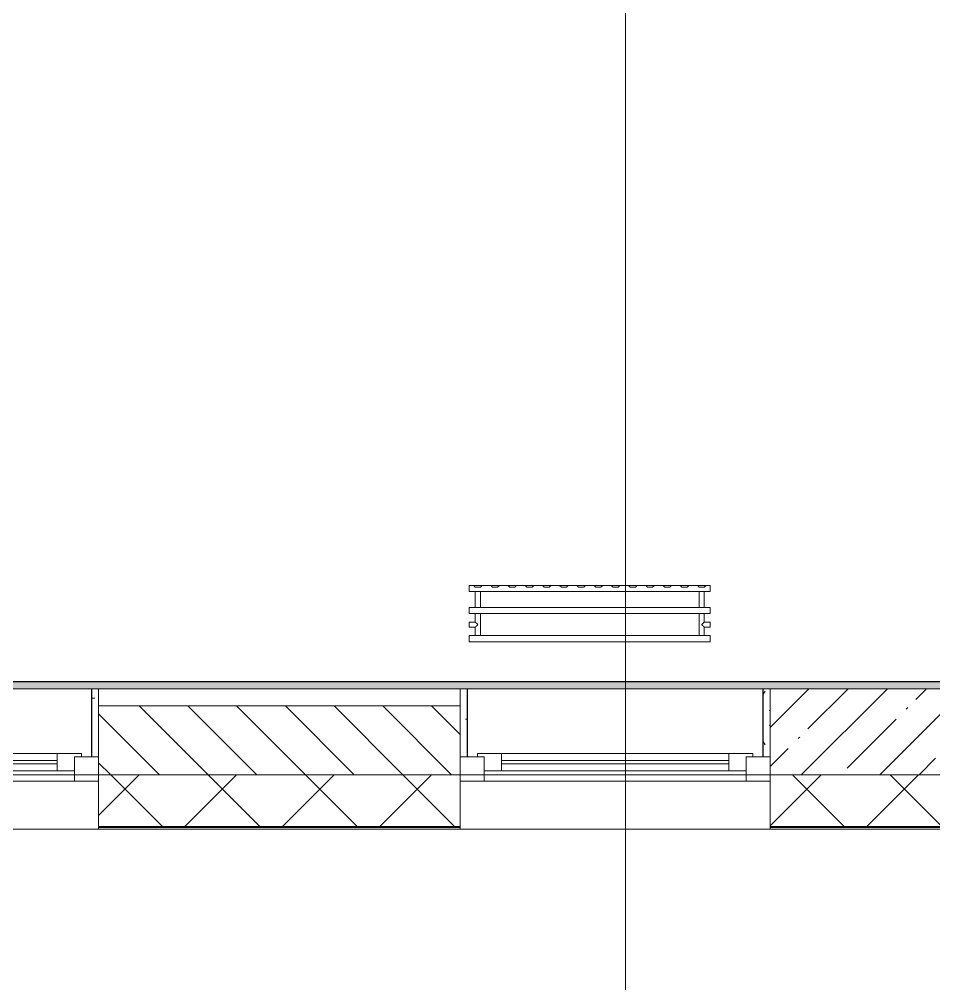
# Model space of a CAD drawing. Header units: millimetres. Extents: x -1113 to 415037, y -3642 to 354837.
# Drawn here: x 386077 to 388732, y -706 to 2093 of the extents above; entities that cross this region are included whole.
import ezdxf

# ---------------------------------------------------------------- set-up
doc = ezdxf.new("R2010")
doc.units = ezdxf.units.MM
for name, color, linetype, lineweight in [('A-FLOR', 7, 'Continuous', 9), ('A-GLAZ', 7, 'Continuous', 9), ('A-GLAZ-1', 7, 'Continuous', 5), ('A-WALL', 7, 'Continuous', 5), ('I-WALL', 7, 'Continuous', 5), ('S-COLS', 7, 'Continuous', 9), ('S-COLS-1', 7, 'Continuous', 5), ('Оси', 7, 'Continuous', 9)]:
    doc.layers.add(name, color=color, linetype=linetype, lineweight=lineweight)
for name, color, linetype, lineweight, true_color in [('A-WALL-1', 9, 'Continuous', 5, 0x808080), ('A-WALL-FNSH-1', 9, 'Continuous', 5, 0x808080), ('M-EQPM-1', 7, 'Continuous', 9, 0xb2b2b2)]:
    doc.layers.add(name, color=color, linetype=linetype, lineweight=lineweight, true_color=true_color)
pattern_1 = [(0, (289227.4, 1e-08), (243.84, 60.96), [20.117, -162.763, 20.117, -162.763, -975.36]), (0, (289227.4, 1e-08), (243.84, 60.96), [-365.76, 20.117, -345.643, 20.117, -162.763, -426.72]), (0, (289227.4, 1e-08), (243.84, 60.96), [-914.4, 20.117, -101.803, 20.117, -284.683]), (120, (289318.84, 30.48), (-174.71291, 180.691634), [20.117, -162.763, 20.117, -162.763, -975.36]), (120, (289318.84, 30.48), (-174.71291, 180.691634), [-365.76, 20.117, -345.643, 20.117, -162.763, -426.72]), (120, (289318.84, 30.48), (-174.71291, 180.691634), [-914.4, 20.117, -101.803, 20.117, -284.683]), (240, (289349.32, 152.4), (-69.12709, -241.651634), [20.117, -162.763, 20.117, -162.763, -975.36]), (240, (289349.32, 152.4), (-69.12709, -241.651634), [-365.76, 20.117, -345.643, 20.117, -162.763, -426.72]), (240, (289349.32, 152.4), (-69.12709, -241.651634), [-914.4, 20.117, -101.803, 20.117, -284.683])]

# ---------------------------------------------------------------- blocks, each defined once
blk = doc.blocks.new('BSC_Колонна _Прямоугольная - 250х900-23282983-Объем проектирования 3 этажа')
at = {"layer": 'S-COLS-1'}
h = blk.add_hatch(dxfattribs=at)
h.set_pattern_fill('FP_91', color=256, style=0, pattern_type=2)
h.set_pattern_definition([(45, (-99480, -25), (-114.04925, 114.04925), []), (45, (-99365.95, -25), (-114.04925, 114.04925), [201.613, -40.323, 6.706, -33.617])])
h.paths.add_polyline_path([(225.7, -125), (450, -125), (450, 125), (-450, 125), (-450, -125)])
for p, q in [((450, 125), (-450, 125)), ((-450, 125), (-450, -125)), ((450, -125), (450, 125)), ((-450, -125), (450, -125))]:
    blk.add_line(p, q, dxfattribs=at)
blk = doc.blocks.new('120_Окно_СКБ_2Ст_Фрамуга сверху - 120_Окно_СКБ_2Ст_2300х2500_h_ ДОО-19727959-Объем проектирования 3 этажа')
at = {"layer": 'A-GLAZ'}
for p, q in [((-1150, -127), (-1150, -57)), ((-1150, -57), (-1080, -57)), ((-1080, -57), (-1080, -127)), ((520, -127), (520, -57)), ((520, -57), (590, -57)), ((590, -57), (590, -127)), ((1080, -127), (1080, -57)), ((1080, -57), (1150, -57)), ((1150, -57), (1150, -127)), ((520, -87), (-1080, -87)), ((-1080, -87), (-1080, -127)), ((-1030, -137), (-1030, -87)), ((470, -137), (470, -87)), ((520, -127), (520, -87)), ((1080, -87), (590, -87)), ((590, -87), (590, -127)), ((640, -137), (640, -87)), ((1030, -137), (1030, -87)), ((1080, -127), (1080, -87)), ((-1080, -127), (-1150, -127)), ((-1080, -127), (-1100, -127)), ((-1100, -127), (-1100, -137)), ((-1100, -137), (540, -137)), ((540, -137), (-1100, -137)), ((590, -127), (520, -127)), ((540, -127), (520, -127)), ((540, -137), (540, -127)), ((590, -127), (570, -127)), ((570, -127), (570, -137)), ((570, -137), (1100, -137)), ((1100, -137), (570, -137)), ((1150, -127), (1080, -127)), ((1100, -127), (1080, -127)), ((1100, -137), (1100, -127))]:
    blk.add_line(p, q, dxfattribs=at)
at = {"layer": 'A-GLAZ-1'}
for p, q in [((1150, -57), (-1150, -57)), ((-1080, -57), (1080, -57)), ((-1030, -107), (470, -107)), ((640, -107), (1030, -107)), ((-1130, -127), (-1100, -127)), ((470, -117), (-1030, -117)), ((540, -127), (570, -127)), ((540, -127), (570, -127)), ((1030, -117), (640, -117)), ((1100, -127), (1130, -127))]:
    blk.add_line(p, q, dxfattribs=at)
blk = doc.blocks.new('120_Окно_СКБ_1Ст - 120_Окно_СКБ_1Ст 900х2500_h_ с форточкой-V552-Объем проектирования 3 этажа')
at = {"layer": 'A-GLAZ'}
for p, q in [((-450, -127), (-450, -57)), ((-450, -57), (-380, -57)), ((-380, -57), (-380, -127)), ((380, -127), (380, -57)), ((380, -57), (450, -57)), ((450, -57), (450, -127)), ((380, -87), (-380, -87)), ((-380, -87), (-380, -127)), ((-330, -137), (-330, -87)), ((330, -137), (330, -87)), ((380, -127), (380, -87)), ((-380, -127), (-450, -127)), ((-380, -127), (-400, -127)), ((-400, -127), (-400, -137)), ((-400, -137), (400, -137)), ((400, -137), (-400, -137)), ((450, -127), (380, -127)), ((400, -127), (380, -127)), ((400, -137), (400, -127))]:
    blk.add_line(p, q, dxfattribs=at)
at = {"layer": 'A-GLAZ-1'}
for p, q in [((450, -57), (-450, -57)), ((-330, -107), (330, -107)), ((-430, -127), (-400, -127)), ((330, -117), (-330, -117)), ((400, -127), (430, -127))]:
    blk.add_line(p, q, dxfattribs=at)
blk = doc.blocks.new('radiator_prado_classic_z_tip_30_po exemplyaru - Classic Z Тип 30-300-V692-Объем проектирования 3 этажа')
at = {"layer": 'M-EQPM-1'}
for p, q in [((0, 228), (0, 210)), ((700, 228), (0, 228)), ((0, 210), (0, 228)), ((0, 228), (12.5, 228)), ((12.5, 228), (37.5, 228)), ((37.5, 228), (12.5, 228)), ((12.5, 228), (37.5, 228)), ((12.5, 228), (17.5, 223)), ((12.5, 228), (17.5, 223)), ((32.5, 223), (37.5, 228)), ((37.5, 228), (32.5, 223)), ((37.5, 228), (62.5, 228)), ((62.5, 228), (87.5, 228)), ((87.5, 228), (62.5, 228)), ((62.5, 228), (87.5, 228)), ((62.5, 228), (67.5, 223)), ((62.5, 228), (67.5, 223)), ((82.5, 223), (87.5, 228)), ((87.5, 228), (82.5, 223)), ((87.5, 228), (112.5, 228)), ((112.5, 228), (137.5, 228)), ((137.5, 228), (112.5, 228)), ((112.5, 228), (137.5, 228)), ((112.5, 228), (117.5, 223)), ((112.5, 228), (117.5, 223)), ((132.5, 223), (137.5, 228)), ((137.5, 228), (132.5, 223)), ((137.5, 228), (162.5, 228)), ((162.5, 228), (187.5, 228)), ((187.5, 228), (162.5, 228)), ((162.5, 228), (187.5, 228)), ((162.5, 228), (167.5, 223)), ((162.5, 228), (167.5, 223)), ((182.5, 223), (187.5, 228)), ((187.5, 228), (182.5, 223)), ((189.8, 228), (212.5, 228)), ((212.5, 228), (237.5, 228)), ((237.5, 228), (212.5, 228)), ((212.5, 228), (237.5, 228)), ((212.5, 228), (217.5, 223)), ((212.5, 228), (217.5, 223)), ((232.5, 223), (237.5, 228)), ((237.5, 228), (232.5, 223)), ((237.5, 228), (262.5, 228)), ((262.5, 228), (287.5, 228)), ((287.5, 228), (262.5, 228)), ((262.5, 228), (287.5, 228)), ((262.5, 228), (267.5, 223)), ((262.5, 228), (267.5, 223)), ((282.5, 223), (287.5, 228)), ((287.5, 228), (282.5, 223)), ((287.5, 228), (312.5, 228)), ((312.5, 228), (337.5, 228)), ((337.5, 228), (312.5, 228)), ((312.5, 228), (337.5, 228)), ((312.5, 228), (317.5, 223)), ((312.5, 228), (317.5, 223)), ((332.5, 223), (337.5, 228)), ((337.5, 228), (332.5, 223)), ((337.5, 228), (362.5, 228)), ((362.5, 228), (387.5, 228)), ((387.5, 228), (362.5, 228)), ((362.5, 228), (387.5, 228)), ((362.5, 228), (367.5, 223)), ((362.5, 228), (367.5, 223)), ((382.5, 223), (387.5, 228)), ((387.5, 228), (382.5, 223)), ((387.5, 228), (412.5, 228)), ((412.5, 228), (437.5, 228)), ((437.5, 228), (412.5, 228)), ((412.5, 228), (437.5, 228)), ((412.5, 228), (417.5, 223)), ((412.5, 228), (417.5, 223)), ((432.5, 223), (437.5, 228)), ((437.5, 228), (432.5, 223)), ((437.5, 228), (461.7, 228)), ((462.5, 228), (487.5, 228)), ((487.5, 228), (462.5, 228)), ((462.5, 228), (487.5, 228)), ((462.5, 228), (467.5, 223)), ((462.5, 228), (467.5, 223)), ((482.5, 223), (487.5, 228)), ((487.5, 228), (482.5, 223)), ((487.5, 228), (512.5, 228)), ((512.5, 228), (537.5, 228)), ((537.5, 228), (512.5, 228)), ((512.5, 228), (537.5, 228)), ((512.5, 228), (517.5, 223)), ((512.5, 228), (517.5, 223)), ((532.5, 223), (537.5, 228)), ((537.5, 228), (532.5, 223)), ((537.5, 228), (562.5, 228)), ((562.5, 228), (587.5, 228)), ((587.5, 228), (562.5, 228)), ((562.5, 228), (587.5, 228)), ((562.5, 228), (567.5, 223)), ((562.5, 228), (567.5, 223)), ((582.5, 223), (587.5, 228)), ((587.5, 228), (582.5, 223)), ((587.5, 228), (612.5, 228)), ((612.5, 228), (637.5, 228)), ((637.5, 228), (612.5, 228)), ((612.5, 228), (637.5, 228)), ((612.5, 228), (617.5, 223)), ((612.5, 228), (617.5, 223)), ((632.5, 223), (637.5, 228)), ((637.5, 228), (632.5, 223)), ((637.5, 228), (662.5, 228)), ((662.5, 228), (687.5, 228)), ((687.5, 228), (662.5, 228)), ((662.5, 228), (687.5, 228)), ((662.5, 228), (667.5, 223)), ((662.5, 228), (667.5, 223)), ((682.5, 223), (687.5, 228)), ((687.5, 228), (682.5, 223)), ((687.5, 228), (700, 228)), ((700, 210), (700, 228)), ((700, 228), (700, 210)), ((0, 210), (700, 210)), ((17.8, 210), (0, 210)), ((32.5, 223), (17.5, 223)), ((17.5, 223), (32.5, 223)), ((17.5, 210), (17.5, 164)), ((17.5, 210), (17.5, 164)), ((17.8, 210), (17.5, 210)), ((17.5, 210), (17.8, 210)), ((17.8, 210), (17.5, 210)), ((17.5, 210), (32.5, 210)), ((32.2, 210), (17.8, 210)), ((17.8, 210), (18.5, 210)), ((26.9, 210), (17.8, 210)), ((18.5, 210), (19.7, 210)), ((19.7, 210), (21.2, 210)), ((21.2, 210), (23.1, 210)), ((23.1, 210), (25, 210)), ((25, 210), (26.9, 210)), ((26.9, 210), (28.7, 210)), ((32.2, 210), (26.9, 210)), ((28.7, 210), (30.3, 210)), ((30.3, 210), (31.5, 210)), ((31.5, 210), (32.2, 210)), ((32.5, 210), (32.2, 210)), ((32.2, 210), (32.5, 210)), ((32.5, 210), (32.2, 210)), ((667.8, 210), (32.2, 210)), ((32.5, 164), (32.5, 210)), ((32.5, 164), (32.5, 210)), ((82.5, 223), (67.5, 223)), ((67.5, 223), (82.5, 223)), ((132.5, 223), (117.5, 223)), ((117.5, 223), (132.5, 223)), ((182.5, 223), (167.5, 223)), ((167.5, 223), (182.5, 223)), ((232.5, 223), (217.5, 223)), ((217.5, 223), (232.5, 223)), ((282.5, 223), (267.5, 223)), ((267.5, 223), (282.5, 223)), ((332.5, 223), (317.5, 223)), ((317.5, 223), (332.5, 223)), ((382.5, 223), (367.5, 223)), ((367.5, 223), (382.5, 223)), ((432.5, 223), (417.5, 223)), ((417.5, 223), (432.5, 223)), ((482.5, 223), (467.5, 223)), ((467.5, 223), (482.5, 223)), ((532.5, 223), (517.5, 223)), ((517.5, 223), (532.5, 223)), ((582.5, 223), (567.5, 223)), ((567.5, 223), (582.5, 223)), ((632.5, 223), (617.5, 223)), ((617.5, 223), (632.5, 223)), ((682.5, 223), (667.5, 223)), ((667.5, 223), (682.5, 223)), ((667.5, 210), (667.5, 164)), ((667.5, 210), (667.5, 164)), ((667.8, 210), (667.5, 210)), ((667.5, 210), (682.5, 210)), ((667.8, 210), (667.5, 210)), ((667.5, 210), (667.8, 210)), ((682.2, 210), (667.8, 210)), ((668.5, 210), (667.8, 210)), ((667.8, 210), (669.7, 210)), ((671.2, 210), (668.5, 210)), ((669.7, 210), (675, 210)), ((676.9, 210), (671.2, 210)), ((675, 210), (682.2, 210)), ((682.2, 210), (676.9, 210)), ((682.5, 210), (682.2, 210)), ((682.5, 210), (682.2, 210)), ((682.2, 210), (682.5, 210)), ((700, 210), (682.2, 210)), ((682.5, 164), (682.5, 210)), ((682.5, 164), (682.5, 210)), ((700, 164), (0, 164)), ((0, 164), (0, 146)), ((0, 146), (0, 164)), ((0, 164), (17.8, 164)), ((0, 146), (700, 146)), ((18.5, 146), (0, 146)), ((17.8, 164), (17.5, 164)), ((17.5, 164), (17.8, 164)), ((17.8, 164), (17.5, 164)), ((17.5, 164), (32.5, 164)), ((17.5, 146), (17.5, 121.5)), ((17.5, 146), (17.5, 121.5)), ((17.5, 146), (18.5, 146)), ((18.5, 146), (17.5, 146)), ((17.5, 146), (18.5, 146)), ((32.5, 146), (17.5, 146)), ((32.2, 164), (17.8, 164)), ((17.8, 164), (25, 164)), ((21.2, 164), (17.8, 164)), ((18.5, 146), (32.2, 146)), ((19.7, 146), (18.5, 146)), ((18.5, 146), (23.1, 146)), ((21.2, 146), (19.7, 146)), ((23.1, 146), (21.2, 146)), ((26.9, 164), (21.2, 164)), ((25, 146), (23.1, 146)), ((23.1, 146), (26.9, 146)), ((25, 164), (26.9, 164)), ((26.9, 146), (25, 146)), ((26.9, 164), (28.7, 164)), ((32.2, 164), (26.9, 164)), ((28.7, 146), (26.9, 146)), ((26.9, 146), (32.2, 146)), ((28.7, 164), (30.3, 164)), ((30.3, 146), (28.7, 146)), ((30.3, 164), (32.2, 164)), ((31.5, 146), (30.3, 146)), ((32.2, 146), (31.5, 146)), ((32.5, 164), (32.2, 164)), ((32.2, 164), (32.5, 164)), ((32.5, 164), (32.2, 164)), ((32.2, 164), (667.8, 164)), ((32.2, 146), (32.5, 146)), ((32.5, 146), (32.2, 146)), ((32.2, 146), (32.5, 146)), ((667.8, 146), (32.2, 146)), ((32.5, 82), (32.5, 146)), ((32.5, 82), (32.5, 146)), ((667.8, 164), (667.5, 164)), ((667.5, 164), (682.5, 164)), ((667.8, 164), (667.5, 164)), ((667.5, 164), (667.8, 164)), ((667.5, 146), (667.5, 82)), ((667.5, 146), (667.5, 82)), ((667.5, 146), (667.8, 146)), ((682.5, 146), (667.5, 146)), ((667.5, 146), (667.8, 146)), ((667.8, 146), (667.5, 146)), ((668.5, 164), (667.8, 164)), ((668.5, 164), (667.8, 164)), ((667.8, 164), (678.7, 164)), ((667.8, 146), (673.1, 146)), ((667.8, 146), (681.5, 146)), ((681.5, 146), (667.8, 146)), ((669.7, 164), (668.5, 164)), ((682.2, 164), (668.5, 164)), ((673.1, 164), (669.7, 164)), ((676.9, 164), (673.1, 164)), ((673.1, 146), (675, 146)), ((675, 146), (676.9, 146)), ((682.2, 164), (676.9, 164)), ((676.9, 146), (681.5, 146)), ((678.7, 164), (681.5, 164)), ((681.5, 164), (682.2, 164)), ((681.5, 146), (682.5, 146)), ((681.5, 146), (682.5, 146)), ((682.5, 146), (681.5, 146)), ((700, 146), (681.5, 146)), ((682.5, 164), (682.2, 164)), ((682.5, 164), (682.2, 164)), ((682.2, 164), (682.5, 164)), ((682.2, 164), (700, 164)), ((682.5, 121.5), (682.5, 146)), ((682.5, 121.5), (682.5, 146)), ((700, 146), (700, 164)), ((700, 164), (700, 146)), ((17.5, 121.5), (0, 121.5)), ((17.5, 121.5), (0, 121.5)), ((0, 121.5), (0, 120.5)), ((0, 106.5), (0, 121.5)), ((0, 120.5), (0, 107.5)), ((0, 120.5), (0, 119.3)), ((0, 114), (0, 120.5)), ((0, 120.5), (0, 120.5)), ((0, 119.3), (0, 117.8)), ((0, 117.8), (0, 114)), ((0, 114), (0, 110.3)), ((0, 107.5), (0, 114)), ((700, 121.5), (682.5, 121.5)), ((700, 121.5), (682.5, 121.5)), ((700, 121.5), (700, 106.5)), ((700, 120.5), (700, 121.5)), ((700, 121.5), (700, 120.5)), ((700, 120.5), (700, 121.5)), ((700, 107.5), (700, 120.5)), ((700, 120.5), (700, 107.5)), ((700, 112.1), (700, 120.5)), ((700, 107.5), (700, 112.1)), ((0, 110.3), (0, 108.7)), ((0, 108.7), (0, 107.5)), ((0, 107.5), (0, 106.5)), ((0, 107.5), (0, 107.5)), ((0, 106.5), (17.5, 106.5)), ((0, 106.5), (17.5, 106.5)), ((17.5, 106.5), (17.5, 82)), ((17.5, 106.5), (17.5, 82)), ((682.5, 82), (682.5, 106.5)), ((682.5, 106.5), (700, 106.5)), ((682.5, 82), (682.5, 106.5)), ((682.5, 106.5), (700, 106.5)), ((700, 106.5), (700, 107.5)), ((700, 107.5), (700, 106.5)), ((700, 106.5), (700, 107.5)), ((700, 82), (0, 82)), ((0, 82), (0, 64)), ((0, 64), (0, 82)), ((0, 82), (18.5, 82)), ((700, 64), (0, 64)), ((0, 64), (700, 64)), ((18.5, 82), (17.5, 82)), ((17.5, 82), (18.5, 82)), ((18.5, 82), (17.5, 82)), ((17.5, 82), (32.5, 82)), ((19.7, 82), (18.5, 82)), ((18.5, 82), (25, 82)), ((21.2, 82), (18.5, 82)), ((21.2, 82), (19.7, 82)), ((23.1, 82), (21.2, 82)), ((25, 82), (21.2, 82)), ((32.2, 82), (23.1, 82)), ((25, 82), (32.2, 82)), ((28.7, 82), (25, 82)), ((32.2, 82), (28.7, 82)), ((32.5, 82), (32.2, 82)), ((32.2, 82), (32.5, 82)), ((32.5, 82), (32.2, 82)), ((32.2, 82), (667.8, 82)), ((667.8, 82), (667.5, 82)), ((667.5, 82), (682.5, 82)), ((667.8, 82), (667.5, 82)), ((667.5, 82), (667.8, 82)), ((668.5, 82), (667.8, 82)), ((681.5, 82), (667.8, 82)), ((667.8, 82), (671.2, 82)), ((675, 82), (668.5, 82)), ((671.2, 82), (675, 82)), ((678.7, 82), (675, 82)), ((675, 82), (678.7, 82)), ((681.5, 82), (678.7, 82)), ((678.7, 82), (680.3, 82)), ((680.3, 82), (681.5, 82)), ((682.5, 82), (681.5, 82)), ((682.5, 82), (681.5, 82)), ((681.5, 82), (682.5, 82)), ((681.5, 82), (700, 82)), ((700, 64), (700, 82)), ((700, 82), (700, 64))]:
    blk.add_line(p, q, dxfattribs=at)
for points, knots in [([(18.5, 120.5), (18.4, 120.6), (18.3, 120.7), (18.1, 120.9), (17.9, 121.1), (17.8, 121.2), (17.7, 121.3), (17.5, 121.5), (17.5, 121.5), (17.5, 121.5)], [0.7142857, 0.7142857, 0.7142857, 0.7142857, 0.75, 0.7857143, 0.8214286, 0.8571429, 0.8928571, 0.9285714, 1, 1, 1, 1]), ([(17.5, 121.5), (17.5, 121.5), (17.5, 121.5), (17.7, 121.3), (17.8, 121.2), (17.9, 121.1), (18.1, 120.9), (18.3, 120.7), (18.4, 120.6), (18.5, 120.5)], [0, 0, 0, 0, 0.0714286, 0.1071429, 0.1428571, 0.1785714, 0.2142857, 0.25, 0.2857143, 0.2857143, 0.2857143, 0.2857143]), ([(17.5, 121.5), (17.5, 121.5), (17.5, 121.5), (17.7, 121.3), (17.8, 121.2), (17.9, 121.1), (18.1, 120.9), (18.3, 120.7), (18.4, 120.6), (18.5, 120.5)], [0, 0, 0, 0, 0.0714286, 0.1071429, 0.1428571, 0.1785714, 0.2142857, 0.25, 0.2857143, 0.2857143, 0.2857143, 0.2857143]), ([(25, 114), (24.5, 114.5), (23.6, 115.4), (22.4, 116.6), (21.6, 117.4), (21.1, 117.9), (20.8, 118.2), (20.5, 118.5), (20.2, 118.8), (19.8, 119.1), (19.6, 119.4), (19.3, 119.7), (19, 120), (18.7, 120.3), (18.5, 120.5), (18.3, 120.7), (18.1, 120.9), (17.9, 121.1), (17.8, 121.2), (17.7, 121.3), (17.5, 121.5), (17.5, 121.5), (17.5, 121.5)], [0, 0, 0, 0, 0.142857, 0.285714, 0.357143, 0.392857, 0.428571, 0.464286, 0.5, 0.535714, 0.571429, 0.607143, 0.642857, 0.678571, 0.714286, 0.75, 0.785714, 0.821429, 0.857143, 0.892857, 0.928571, 1, 1, 1, 1]), ([(17.5, 106.5), (17.5, 106.5), (17.5, 106.5), (17.7, 106.7), (17.8, 106.8), (17.9, 106.9), (18.1, 107.1), (18.3, 107.3), (18.5, 107.5), (18.7, 107.7), (19, 108), (19.3, 108.3), (19.6, 108.6), (19.8, 108.9), (20.3, 109.3), (20.7, 109.7), (21.1, 110.1), (21.6, 110.6), (22.4, 111.4), (23.6, 112.6), (24.5, 113.5), (25, 114)], [0, 0, 0, 0, 0.071429, 0.107143, 0.142857, 0.178571, 0.214286, 0.25, 0.285714, 0.321429, 0.357143, 0.392857, 0.428571, 0.464286, 0.5, 0.571429, 0.607143, 0.642857, 0.714286, 0.857143, 1, 1, 1, 1]), ([(22.1, 116.9), (21.9, 117.1), (21.6, 117.4), (21.1, 117.9), (20.8, 118.2), (20.5, 118.5), (20.2, 118.8), (19.9, 119.2), (19.7, 119.3), (19.6, 119.4)], [0.2857143, 0.2857143, 0.2857143, 0.2857143, 0.3571429, 0.3928571, 0.4285714, 0.4642857, 0.5, 0.5357143, 0.5714286, 0.5714286, 0.5714286, 0.5714286]), ([(19.6, 119.4), (19.7, 119.3), (19.9, 119.2), (20.3, 118.7), (20.6, 118.4), (20.8, 118.2)], [0.4285714, 0.4285714, 0.4285714, 0.4285714, 0.4642857, 0.5, 0.5714286, 0.5714286, 0.5714286, 0.5714286]), ([(19.6, 119.4), (19.7, 119.3), (19.8, 119.1), (20.3, 118.7), (20.7, 118.3), (21.1, 117.9), (21.6, 117.4), (21.9, 117.1), (22.1, 116.9)], [0.4285714, 0.4285714, 0.4285714, 0.4285714, 0.4642857, 0.5, 0.5714286, 0.6071429, 0.6428571, 0.7142857, 0.7142857, 0.7142857, 0.7142857]), ([(20.8, 118.2), (20.9, 118.1), (21.1, 117.9), (21.6, 117.4), (21.9, 117.1), (22.1, 116.9)], [0.5714286, 0.5714286, 0.5714286, 0.5714286, 0.6071429, 0.6428571, 0.7142857, 0.7142857, 0.7142857, 0.7142857]), ([(675, 114), (675.5, 114.5), (676.4, 115.4), (677.6, 116.6), (678.4, 117.4), (678.9, 117.9), (679.2, 118.2), (679.5, 118.5), (679.8, 118.8), (680.1, 119.2), (680.4, 119.4), (680.7, 119.7), (681, 120), (681.3, 120.3), (681.5, 120.5), (681.7, 120.7), (681.9, 120.9), (682.1, 121.1), (682.2, 121.2), (682.3, 121.3), (682.5, 121.5), (682.5, 121.5), (682.5, 121.5)], [0, 0, 0, 0, 0.142857, 0.285714, 0.357143, 0.392857, 0.428571, 0.464286, 0.5, 0.535714, 0.571429, 0.607143, 0.642857, 0.678571, 0.714286, 0.75, 0.785714, 0.821429, 0.857143, 0.892857, 0.928571, 1, 1, 1, 1]), ([(682.5, 106.5), (682.5, 106.5), (682.5, 106.5), (682.3, 106.7), (682.2, 106.8), (682.1, 106.9), (681.9, 107.1), (681.7, 107.3), (681.5, 107.5), (681.3, 107.7), (681, 108), (680.7, 108.3), (680.4, 108.6), (680.1, 108.8), (679.7, 109.3), (679.3, 109.7), (678.9, 110.1), (678.4, 110.6), (677.6, 111.4), (676.4, 112.6), (675.5, 113.5), (675, 114)], [0, 0, 0, 0, 0.071429, 0.107143, 0.142857, 0.178571, 0.214286, 0.25, 0.285714, 0.321429, 0.357143, 0.392857, 0.428571, 0.464286, 0.5, 0.571429, 0.607143, 0.642857, 0.714286, 0.857143, 1, 1, 1, 1]), ([(680.4, 119.4), (680.3, 119.3), (680.1, 119.2), (679.7, 118.7), (679.3, 118.3), (678.9, 117.9), (678.4, 117.4), (678.1, 117.1), (677.9, 116.9)], [0.4285714, 0.4285714, 0.4285714, 0.4285714, 0.4642857, 0.5, 0.5714286, 0.6071429, 0.6428571, 0.7142857, 0.7142857, 0.7142857, 0.7142857]), ([(680.4, 119.4), (680.3, 119.3), (680.1, 119.2), (679.7, 118.7), (679.3, 118.3), (678.9, 117.9), (678.4, 117.4), (678.1, 117.1), (677.9, 116.9)], [0.4285714, 0.4285714, 0.4285714, 0.4285714, 0.4642857, 0.5, 0.5714286, 0.6071429, 0.6428571, 0.7142857, 0.7142857, 0.7142857, 0.7142857]), ([(677.9, 116.9), (678.1, 117.1), (678.4, 117.4), (678.9, 117.9), (679.1, 118.1), (679.2, 118.2)], [0.2857143, 0.2857143, 0.2857143, 0.2857143, 0.3571429, 0.3928571, 0.4285714, 0.4285714, 0.4285714, 0.4285714]), ([(682.5, 121.5), (682.5, 121.5), (682.5, 121.5), (682.3, 121.3), (682.2, 121.2), (682.1, 121.1), (681.9, 120.9), (681.7, 120.7), (681.6, 120.6), (681.5, 120.5)], [0, 0, 0, 0, 0.0714286, 0.1071429, 0.1428571, 0.1785714, 0.2142857, 0.25, 0.2857143, 0.2857143, 0.2857143, 0.2857143]), ([(682.5, 121.5), (682.5, 121.5), (682.5, 121.5), (682.3, 121.3), (682.2, 121.2), (682.1, 121.1), (681.9, 120.9), (681.7, 120.7), (681.6, 120.6), (681.5, 120.5)], [0, 0, 0, 0, 0.0714286, 0.1071429, 0.1428571, 0.1785714, 0.2142857, 0.25, 0.2857143, 0.2857143, 0.2857143, 0.2857143]), ([(681.5, 120.5), (681.6, 120.6), (681.7, 120.7), (681.9, 120.9), (682.1, 121.1), (682.2, 121.2), (682.3, 121.3), (682.5, 121.5), (682.5, 121.5), (682.5, 121.5)], [0.7142857, 0.7142857, 0.7142857, 0.7142857, 0.75, 0.7857143, 0.8214286, 0.8571429, 0.8928571, 0.9285714, 1, 1, 1, 1]), ([(17.5, 106.5), (17.5, 106.5), (17.5, 106.5), (17.7, 106.7), (17.8, 106.8), (17.9, 106.9), (18.1, 107.1), (18.3, 107.3), (18.4, 107.4), (18.5, 107.5)], [0, 0, 0, 0, 0.0714286, 0.1071429, 0.1428571, 0.1785714, 0.2142857, 0.25, 0.2857143, 0.2857143, 0.2857143, 0.2857143]), ([(18.5, 107.5), (18.4, 107.4), (18.3, 107.3), (18.1, 107.1), (17.9, 106.9), (17.8, 106.8), (17.7, 106.7), (17.5, 106.5), (17.5, 106.5), (17.5, 106.5)], [0.7142857, 0.7142857, 0.7142857, 0.7142857, 0.75, 0.7857143, 0.8214286, 0.8571429, 0.8928571, 0.9285714, 1, 1, 1, 1]), ([(18.5, 107.5), (18.4, 107.4), (18.3, 107.3), (18.1, 107.1), (17.9, 106.9), (17.8, 106.8), (17.7, 106.7), (17.5, 106.5), (17.5, 106.5), (17.5, 106.5)], [0.7142857, 0.7142857, 0.7142857, 0.7142857, 0.75, 0.7857143, 0.8214286, 0.8571429, 0.8928571, 0.9285714, 1, 1, 1, 1]), ([(19.6, 108.6), (19.7, 108.7), (19.9, 108.8), (20.3, 109.3), (20.7, 109.7), (21.1, 110.1), (21.6, 110.6), (21.9, 110.9), (22.1, 111.1)], [0.4285714, 0.4285714, 0.4285714, 0.4285714, 0.4642857, 0.5, 0.5714286, 0.6071429, 0.6428571, 0.7142857, 0.7142857, 0.7142857, 0.7142857]), ([(22.1, 111.1), (21.9, 110.9), (21.6, 110.6), (21.1, 110.1), (20.8, 109.8), (20.5, 109.5), (20.2, 109.2), (19.9, 108.8), (19.7, 108.7), (19.6, 108.6)], [0.2857143, 0.2857143, 0.2857143, 0.2857143, 0.3571429, 0.3928571, 0.4285714, 0.4642857, 0.5, 0.5357143, 0.5714286, 0.5714286, 0.5714286, 0.5714286]), ([(22.1, 111.1), (21.9, 110.9), (21.6, 110.6), (21.1, 110.1), (20.8, 109.8), (20.5, 109.5), (20.2, 109.2), (19.8, 108.9), (19.7, 108.7), (19.6, 108.6)], [0.2857143, 0.2857143, 0.2857143, 0.2857143, 0.3571429, 0.3928571, 0.4285714, 0.4642857, 0.5, 0.5357143, 0.5714286, 0.5714286, 0.5714286, 0.5714286]), ([(677.9, 111.1), (678.1, 110.9), (678.4, 110.6), (678.9, 110.1), (679.2, 109.8), (679.5, 109.5), (679.8, 109.2), (680.1, 108.8), (680.3, 108.7), (680.4, 108.6)], [0.2857143, 0.2857143, 0.2857143, 0.2857143, 0.3571429, 0.3928571, 0.4285714, 0.4642857, 0.5, 0.5357143, 0.5714286, 0.5714286, 0.5714286, 0.5714286]), ([(677.9, 111.1), (678.1, 110.9), (678.4, 110.6), (678.9, 110.1), (679.2, 109.8), (679.5, 109.5), (679.8, 109.2), (680.1, 108.8), (680.3, 108.7), (680.4, 108.6)], [0.2857143, 0.2857143, 0.2857143, 0.2857143, 0.3571429, 0.3928571, 0.4285714, 0.4642857, 0.5, 0.5357143, 0.5714286, 0.5714286, 0.5714286, 0.5714286]), ([(679.2, 109.8), (679.1, 109.9), (678.9, 110.1), (678.4, 110.6), (678.1, 110.9), (677.9, 111.1)], [0.5714286, 0.5714286, 0.5714286, 0.5714286, 0.6071429, 0.6428571, 0.7142857, 0.7142857, 0.7142857, 0.7142857]), ([(680.4, 108.6), (680.3, 108.7), (680.1, 108.8), (679.7, 109.3), (679.4, 109.6), (679.2, 109.8)], [0.4285714, 0.4285714, 0.4285714, 0.4285714, 0.4642857, 0.5, 0.5714286, 0.5714286, 0.5714286, 0.5714286]), ([(681.5, 107.5), (681.6, 107.4), (681.7, 107.3), (681.9, 107.1), (682.1, 106.9), (682.2, 106.8), (682.3, 106.7), (682.5, 106.5), (682.5, 106.5), (682.5, 106.5)], [0.7142857, 0.7142857, 0.7142857, 0.7142857, 0.75, 0.7857143, 0.8214286, 0.8571429, 0.8928571, 0.9285714, 1, 1, 1, 1]), ([(681.5, 107.5), (681.6, 107.4), (681.7, 107.3), (681.9, 107.1), (682.1, 106.9), (682.2, 106.8), (682.3, 106.7), (682.5, 106.5), (682.5, 106.5), (682.5, 106.5)], [0.7142857, 0.7142857, 0.7142857, 0.7142857, 0.75, 0.7857143, 0.8214286, 0.8571429, 0.8928571, 0.9285714, 1, 1, 1, 1]), ([(682.5, 106.5), (682.5, 106.5), (682.5, 106.5), (682.3, 106.7), (682.2, 106.8), (682.1, 106.9), (681.9, 107.1), (681.7, 107.3), (681.6, 107.4), (681.5, 107.5)], [0, 0, 0, 0, 0.0714286, 0.1071429, 0.1428571, 0.1785714, 0.2142857, 0.25, 0.2857143, 0.2857143, 0.2857143, 0.2857143])]:
    blk.add_open_spline(points, degree=3, knots=knots, dxfattribs=at)
for points in [[(19.6, 119.4), (19.5, 119.5), (19.3, 119.7), (19, 120), (18.7, 120.3), (18.6, 120.4), (18.5, 120.5)], [(18.5, 120.5), (18.6, 120.4), (18.7, 120.3), (19, 120), (19.3, 119.7), (19.5, 119.5), (19.6, 119.4)], [(18.5, 120.5), (18.6, 120.4), (18.7, 120.3), (19, 120), (19.3, 119.7), (19.5, 119.5), (19.6, 119.4)], [(25, 114), (24.5, 114.5), (23.6, 115.4), (22.6, 116.4), (22.1, 116.9)], [(22.1, 116.9), (22.6, 116.4), (23.6, 115.4), (24.5, 114.5), (25, 114)], [(22.1, 116.9), (22.6, 116.4), (23.6, 115.4), (24.5, 114.5), (25, 114)], [(22.1, 111.1), (22.6, 111.6), (23.6, 112.6), (24.5, 113.5), (25, 114)], [(25, 114), (24.5, 113.5), (23.6, 112.6), (22.6, 111.6), (22.1, 111.1)], [(25, 114), (24.5, 113.5), (23.6, 112.6), (22.6, 111.6), (22.1, 111.1)], [(677.9, 116.9), (677.4, 116.4), (676.4, 115.4), (675.5, 114.5), (675, 114)], [(677.9, 116.9), (677.4, 116.4), (676.4, 115.4), (675.5, 114.5), (675, 114)], [(675, 114), (675.5, 114.5), (676.4, 115.4), (677.4, 116.4), (677.9, 116.9)], [(675, 114), (675.5, 113.5), (676.4, 112.6), (677.4, 111.6), (677.9, 111.1)], [(675, 114), (675.5, 113.5), (676.4, 112.6), (677.4, 111.6), (677.9, 111.1)], [(677.9, 111.1), (677.4, 111.6), (676.4, 112.6), (675.5, 113.5), (675, 114)], [(679.2, 118.2), (679.3, 118.3), (679.5, 118.5), (679.8, 118.8), (680.1, 119.2), (680.3, 119.3), (680.4, 119.4)], [(681.5, 120.5), (681.4, 120.4), (681.3, 120.3), (681, 120), (680.7, 119.7), (680.5, 119.5), (680.4, 119.4)], [(681.5, 120.5), (681.4, 120.4), (681.3, 120.3), (681, 120), (680.7, 119.7), (680.5, 119.5), (680.4, 119.4)], [(680.4, 119.4), (680.5, 119.5), (680.7, 119.7), (681, 120), (681.3, 120.3), (681.4, 120.4), (681.5, 120.5)], [(18.5, 107.5), (18.6, 107.6), (18.7, 107.7), (19, 108), (19.3, 108.3), (19.5, 108.5), (19.6, 108.6)], [(19.6, 108.6), (19.5, 108.5), (19.3, 108.3), (19, 108), (18.7, 107.7), (18.6, 107.6), (18.5, 107.5)], [(19.6, 108.6), (19.5, 108.5), (19.3, 108.3), (19, 108), (18.7, 107.7), (18.6, 107.6), (18.5, 107.5)], [(680.4, 108.6), (680.5, 108.5), (680.7, 108.3), (681, 108), (681.3, 107.7), (681.4, 107.6), (681.5, 107.5)], [(680.4, 108.6), (680.5, 108.5), (680.7, 108.3), (681, 108), (681.3, 107.7), (681.4, 107.6), (681.5, 107.5)], [(681.5, 107.5), (681.4, 107.6), (681.3, 107.7), (681, 108), (680.7, 108.3), (680.5, 108.5), (680.4, 108.6)]]:
    blk.add_open_spline(points, degree=3, dxfattribs=at)

msp = doc.modelspace()

# ---------------------------------------------------------------- hatches: boundary and pattern name
at = {"layer": 'A-WALL'}
h = msp.add_hatch(dxfattribs=at)
h.set_pattern_fill('FP_2', color=256, style=0, pattern_type=2)
h.set_pattern_definition([(135, (289227.4, 1e-08), (-70.71068, -70.71068), [])])
h.paths.add_polyline_path([(394407.4, -100), (395457.4, -100), (395457.4, 100), (394407.4, 100)])
h.paths.add_polyline_path([(399057.4, -100), (399057.4, 100), (398157.4, 100), (398157.4, -100), (398998.4, -100)])
h.paths.add_polyline_path([(399957.4, -100), (400857.4, -100), (400857.4, 100), (399957.4, 100), (399957.4, 21)])
h.paths.add_polyline_path([(381157.4, -100), (381957.4, -100), (381957.4, 100), (381157.4, 100), (381157.4, -48)])
h.paths.add_polyline_path([(410657.4, -100), (410657.4, 100), (410357.4, 100), (410357.4, -100)])
h.paths.add_polyline_path([(408513.1, -100), (408557.4, -100), (408557.4, 100), (408057.4, 99.1), (408057.4, -100)])
h.paths.add_polyline_path([(383757.4, -100), (384007.4, -100), (384007.4, 100), (383757.4, 100), (383757.4, -77.1)])
h.paths.add_polyline_path([(386307.4, -100), (387357.4, -100), (387357.4, 100), (386307.4, 100)])
h.paths.add_polyline_path([(390837.4, -100), (390957.4, -100), (390957.4, 100), (390057.4, 100), (390057.4, -100), (390797.4, -100)])
h.paths.add_polyline_path([(405207.4, -100), (406257.4, -100), (406257.4, 100), (405207.4, 100), (405207.4, 2.5)])
h.paths.add_polyline_path([(391857.4, -100), (392107.4, -100), (392107.4, 100), (391857.4, 100), (391857.4, 50)])
h.paths.add_polyline_path([(402657.4, -100), (402907.4, -100), (402907.4, 100), (402657.4, 100), (402657.4, -84)])
h = msp.add_hatch(dxfattribs=at)
h.set_pattern_fill('FP_24', color=256, style=0, pattern_type=2)
h.set_pattern_definition([(45, (289227.4, 1e-08), (-141.42136, 141.42136), []), (135, (289227.4, 1e-08), (-141.42136, -141.42136), [])])
h.paths.add_polyline_path([(414304.5, -250), (414307.4, -250), (414307.4, -100), (412957.4, -100), (412957.4, -250), (414057.4, -250)])
h.paths.add_polyline_path([(410357.4, -250), (410657.4, -250), (410657.4, -100), (409457.4, -100), (409457.4, -250), (409600.9, -250)])
h.paths.add_polyline_path([(408513.1, -250), (408557.4, -250), (408557.4, -100), (407157.4, -100), (407157.4, -250), (408057.4, -250)])
h.paths.add_polyline_path([(406257.4, -250), (406257.4, -100), (405207.4, -100), (405207.4, -250)])
h.paths.add_polyline_path([(401986.4, -250), (402907.4, -250), (402907.4, -100), (401757.4, -100), (401757.4, -250)])
h.paths.add_polyline_path([(399957.4, -250), (400857.4, -250), (400857.4, -100), (399957.4, -100), (399957.4, -231.5)])
h.paths.add_polyline_path([(396547.6, -250), (397257.4, -250), (397257.4, -100), (396357.4, -100), (396357.4, -250)])
h.paths.add_polyline_path([(398998.4, -250), (399057.4, -250), (399057.4, -100), (398157.4, -100), (398157.4, -250), (398995.1, -250)])
h.paths.add_polyline_path([(395457.4, -250), (395457.4, -100), (394407.4, -100), (394407.4, -250), (394930, -250)])
h.paths.add_polyline_path([(390057.4, -250), (392107.4, -250), (392107.4, -100), (390057.4, -100)])
h.paths.add_polyline_path([(386757.6, -250), (387357.4, -250), (387357.4, -100), (386307.4, -100), (386307.4, -250)])
h.paths.add_polyline_path([(388933.1, -250), (389157.4, -250), (389157.4, -100), (388257.4, -100), (388257.4, -250)])
h.paths.add_polyline_path([(378512.5, -250), (380257.4, -250), (380257.4, -100), (378437.4, -100), (378437.4, -250), (378500.9, -250)])
h.paths.add_polyline_path([(381157.4, -250), (381957.4, -250), (381957.4, -100), (381157.4, -100)])
h.paths.add_polyline_path([(384007.4, -250), (384007.4, -100), (382857.4, -100), (382857.4, -250), (383804.8, -250)])
at = {"layer": 'I-WALL'}
h = msp.add_hatch(dxfattribs=at)
h.set_pattern_fill('FP_191', color=256, style=0, pattern_type=2)
h.set_pattern_definition(pattern_1)
h.paths.add_polyline_path([(388933.1, 150), (396337.4, 150.3), (396336.4, 170), (381278.4, 170), (381278.4, 150), (388257.4, 150)])
h = msp.add_hatch(dxfattribs=at)
h.set_pattern_fill('FP_191', color=256, style=0, pattern_type=2)
h.set_pattern_definition(pattern_1)
h.paths.add_polyline_path([(386307.4, -48), (386307.4, 149.8), (386287.4, 149.8), (386287.4, -48)])
h = msp.add_hatch(dxfattribs=at)
h.set_pattern_fill('FP_191', color=256, style=0, pattern_type=2)
h.set_pattern_definition(pattern_1)
h.paths.add_polyline_path([(387377.4, -48), (387377.4, 150), (387357.4, 150), (387357.4, -48)])
h = msp.add_hatch(dxfattribs=at)
h.set_pattern_fill('FP_191', color=256, style=0, pattern_type=2)
h.set_pattern_definition(pattern_1)
h.paths.add_polyline_path([(388237.4, -48), (388257.4, -48), (388257.4, 149.8), (388237.4, 149.8), (388237.4, -38)])

# ---------------------------------------------------------------- linework, layer by layer
at = {"layer": 'A-FLOR'}
msp.add_line((389176.9, 170), (388236.9, 170), dxfattribs=at)
at = {"layer": 'A-WALL'}
for p, q in [((383757.4, -100), (387357.4, -100)), ((386307.4, -100), (387357.4, -100)), ((386307.4, -250), (387357.4, -250)), ((388257.4, -250), (389157.4, -250)), ((386307.4, -258), (384007.4, -258)), ((386307.4, -253), (387357.4, -253)), ((388257.4, -258), (387357.4, -258)), ((388257.4, -253), (389157.4, -253))]:
    msp.add_line(p, q, dxfattribs=at)
at = {"layer": 'A-WALL-1'}
for p, q in [((396337.4, 170), (381277.4, 170)), ((383757.4, 150), (388257.4, 150)), ((386307.4, 149.8), (386287.4, 149.8)), ((386287.4, 149.8), (386287.4, -48)), ((386307.4, -250), (386307.4, 149.8)), ((387377.4, 150), (387357.4, 150)), ((387357.4, 150), (387357.4, -250)), ((387377.4, -48), (387377.4, 150)), ((388257.4, 149.8), (388237.4, 149.8)), ((388237.4, 149.8), (388237.4, -48)), ((387357.4, 100), (386307.4, 100)), ((386287.4, -48), (386307.4, -48)), ((387357.4, -48), (387377.4, -48)), ((388237.4, -48), (388257.4, -48)), ((388257.4, -100), (388257.4, -250))]:
    msp.add_line(p, q, dxfattribs=at)
at = {"layer": 'A-WALL-FNSH-1'}
for p, q in [((387357.4, 171), (386307.4, 171)), ((386307.4, 171), (386307.4, 170)), ((387357.4, 170), (387357.4, 171)), ((389157.4, 171), (388257.4, 171)), ((388257.4, 171), (388257.4, 170)), ((386287.4, 149.8), (386286.4, 149.8)), ((386286.4, 149.8), (386286.4, -48)), ((387378.4, 150), (387377.4, 150)), ((387378.4, -48), (387378.4, 150)), ((388237.4, 149.8), (388236.4, 149.8)), ((388236.4, 149.8), (388236.4, -48)), ((386286.4, -48), (386287.4, -48)), ((387377.4, -48), (387378.4, -48)), ((388236.4, -48), (388237.4, -48)), ((386307.4, -250), (386307.4, -258)), ((387357.4, -258), (387357.4, -250)), ((388257.4, -250), (388257.4, -258)), ((386307.4, -258), (387357.4, -258)), ((388257.4, -258), (389157.4, -258))]:
    msp.add_line(p, q, dxfattribs=at)
at = {"layer": 'I-WALL'}
for p, q in [((384007.4, 171), (386307.4, 171)), ((387357.4, 171), (388257.4, 171)), ((388257.4, -100), (387357.4, -100))]:
    msp.add_line(p, q, dxfattribs=at)
at = {"layer": 'Оси'}
msp.add_lwpolyline([(387837.4, -1906.3), (387837.4, 3093.7), (387837.4, 16915.1), (387837.4, 21915.1)], dxfattribs=at)

# ---------------------------------------------------------------- block references
at = {"layer": 'A-GLAZ', "color": 3, "rotation": 180}
for name, p in [('120_Окно_СКБ_2Ст_Фрамуга сверху - 120_Окно_СКБ_2Ст_2300х2500_h_ ДОО-19727959-Объем проектирования 3 этажа', (385157.4, -175)), ('120_Окно_СКБ_1Ст - 120_Окно_СКБ_1Ст 900х2500_h_ с форточкой-V552-Объем проектирования 3 этажа', (387807.4, -175))]:
    msp.add_blockref(name, p, dxfattribs=at)
at = {"layer": 'M-EQPM-1'}
msp.add_blockref('radiator_prado_classic_z_tip_30_po exemplyaru - Classic Z Тип 30-300-V692-Объем проектирования 3 этажа', (387383.6, 222), dxfattribs=at)
at = {"layer": 'S-COLS'}
msp.add_blockref('BSC_Колонна _Прямоугольная - 250х900-23282983-Объем проектирования 3 этажа', (388707.4, 25), dxfattribs=at)

doc.saveas('drawing.dxf')
